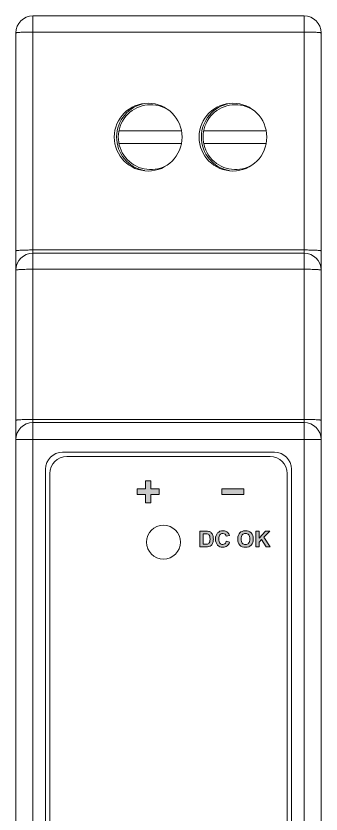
# Model space of a CAD drawing. Header units: inches. Extents: x 305.1 to 323.1, y 95.2 to 189.4.
# Drawn here: x 305.13 to 323.13, y 142.28 to 189.38 of the extents above; entities that cross this region are included whole.
import ezdxf

# ---------------------------------------------------------------- set-up
doc = ezdxf.new("R2010")
doc.units = ezdxf.units.IN
doc.header["$MEASUREMENT"] = 0
doc.layers.get('0').update_dxf_attribs({"lineweight": 13})
doc.layers.add('DIM', color=2, linetype='Continuous', lineweight=9)
doc.layers.add('Layer 1', color=7, linetype='Continuous')

# ---------------------------------------------------------------- blocks, each defined once
blk = doc.blocks.new('block 2')
at = {"layer": 'Layer 1'}
h = blk.add_hatch(color=254, dxfattribs=at)
h.dxf.hatch_style = 2
edge = h.paths.add_edge_path()
edge.add_spline(control_points=[(30.01, -38.088), (29.954, -38.105), (29.954, -38.105), (29.912, -38.118), (29.856, -38.125), (29.786, -38.125), (29.786, -38.125), (29.428, -38.125), (29.428, -38.125), (29.428, -38.125), (29.428, -37.183), (29.428, -37.183), (29.428, -37.183), (29.775, -37.183), (29.775, -37.183), (29.854, -37.183), (29.913, -37.189), (29.954, -37.201), (30.01, -37.217), (30.057, -37.246), (30.097, -37.288), (30.136, -37.329), (30.166, -37.38), (30.186, -37.44), (30.207, -37.501), (30.217, -37.574), (30.217, -37.663), (30.217, -37.74), (30.208, -37.807), (30.188, -37.864), (30.165, -37.932), (30.131, -37.988), (30.087, -38.03), (30.054, -38.062), (30.01, -38.088), (29.954, -38.105)], knot_values=[-1, -1, -1, -1, 0, 0, 0, 0, 1, 1, 1, 2, 2, 2, 3, 3, 3, 4, 4, 4, 5, 5, 5, 6, 6, 6, 7, 7, 7, 8, 8, 8, 9, 9, 9, 9.5, 10, 10, 10, 10], degree=3, periodic=0)
edge = h.paths.add_edge_path()
edge.add_spline(control_points=[(29.97, -37.418), (29.947, -37.396), (29.947, -37.396), (29.924, -37.374), (29.895, -37.359), (29.859, -37.351), (29.832, -37.346), (29.78, -37.342), (29.703, -37.342), (29.703, -37.342), (29.617, -37.342), (29.617, -37.342), (29.617, -37.342), (29.617, -37.966), (29.617, -37.966), (29.617, -37.966), (29.76, -37.966), (29.76, -37.966), (29.813, -37.966), (29.851, -37.964), (29.874, -37.957), (29.906, -37.949), (29.931, -37.936), (29.951, -37.918), (29.972, -37.9), (29.989, -37.869), (30.002, -37.827), (30.014, -37.785), (30.021, -37.727), (30.021, -37.655), (30.021, -37.582), (30.014, -37.526), (30.002, -37.487), (29.989, -37.448), (29.97, -37.418), (29.947, -37.396)], knot_values=[-1, -1, -1, -1, 0, 0, 0, 0, 1, 1, 1, 2, 2, 2, 3, 3, 3, 4, 4, 4, 5, 5, 5, 6, 6, 6, 7, 7, 7, 8, 8, 8, 9, 9, 9, 9.5, 10, 10, 10, 10], degree=3, periodic=0)
h = blk.add_hatch(color=254, dxfattribs=at)
h.dxf.hatch_style = 2
edge = h.paths.add_edge_path()
edge.add_spline(control_points=[(30.563, -37.852), (30.606, -37.903), (30.606, -37.903), (30.648, -37.953), (30.704, -37.979), (30.773, -37.979), (30.823, -37.979), (30.867, -37.963), (30.903, -37.931), (30.939, -37.898), (30.966, -37.848), (30.981, -37.779), (30.981, -37.779), (31.166, -37.837), (31.166, -37.837), (31.138, -37.94), (31.09, -38.017), (31.024, -38.066), (30.959, -38.116), (30.875, -38.141), (30.774, -38.141), (30.649, -38.141), (30.547, -38.098), (30.466, -38.013), (30.385, -37.928), (30.345, -37.811), (30.345, -37.662), (30.345, -37.505), (30.385, -37.384), (30.466, -37.297), (30.548, -37.21), (30.654, -37.167), (30.786, -37.167), (30.901, -37.167), (30.995, -37.201), (31.067, -37.269), (31.11, -37.309), (31.142, -37.367), (31.163, -37.443), (31.163, -37.443), (30.975, -37.487), (30.975, -37.487), (30.964, -37.439), (30.94, -37.4), (30.905, -37.372), (30.87, -37.343), (30.827, -37.33), (30.776, -37.33), (30.707, -37.33), (30.65, -37.354), (30.607, -37.405), (30.563, -37.455), (30.541, -37.536), (30.541, -37.649), (30.541, -37.767), (30.563, -37.852), (30.606, -37.903)], knot_values=[-1, -1, -1, -1, 0, 0, 0, 0, 1, 1, 1, 2, 2, 2, 3, 3, 3, 4, 4, 4, 5, 5, 5, 6, 6, 6, 7, 7, 7, 8, 8, 8, 9, 9, 9, 10, 10, 10, 11, 11, 11, 12, 12, 12, 13, 13, 13, 14, 14, 14, 15, 15, 15, 16, 16, 16, 16.5, 17, 17, 17, 17], degree=3, periodic=0)
h = blk.add_hatch(color=254, dxfattribs=at)
h.dxf.hatch_style = 2
edge = h.paths.add_edge_path()
edge.add_spline(control_points=[(32.529, -37.926), (32.446, -38.012), (32.446, -38.012), (32.364, -38.098), (32.253, -38.141), (32.114, -38.141), (31.974, -38.141), (31.863, -38.098), (31.78, -38.013), (31.698, -37.928), (31.656, -37.81), (31.656, -37.66), (31.656, -37.564), (31.67, -37.483), (31.699, -37.418), (31.72, -37.37), (31.75, -37.328), (31.787, -37.289), (31.824, -37.25), (31.864, -37.223), (31.909, -37.204), (31.967, -37.179), (32.035, -37.167), (32.112, -37.167), (32.25, -37.167), (32.362, -37.21), (32.445, -37.296), (32.528, -37.382), (32.57, -37.502), (32.57, -37.656), (32.57, -37.807), (32.529, -37.926), (32.446, -38.012)], knot_values=[-1, -1, -1, -1, 0, 0, 0, 0, 1, 1, 1, 2, 2, 2, 3, 3, 3, 4, 4, 4, 5, 5, 5, 6, 6, 6, 7, 7, 7, 8, 8, 8, 8.5, 9, 9, 9, 9], degree=3, periodic=0)
edge = h.paths.add_edge_path()
edge.add_spline(control_points=[(32.349, -37.463), (32.302, -37.409), (32.302, -37.409), (32.255, -37.356), (32.192, -37.33), (32.114, -37.33), (32.035, -37.33), (31.972, -37.356), (31.925, -37.41), (31.876, -37.464), (31.852, -37.545), (31.852, -37.654), (31.852, -37.76), (31.877, -37.841), (31.926, -37.896), (31.975, -37.951), (32.038, -37.979), (32.114, -37.979), (32.19, -37.979), (32.252, -37.951), (32.3, -37.897), (32.348, -37.842), (32.373, -37.76), (32.373, -37.651), (32.373, -37.543), (32.349, -37.463), (32.302, -37.409)], knot_values=[-1, -1, -1, -1, 0, 0, 0, 0, 1, 1, 1, 2, 2, 2, 3, 3, 3, 4, 4, 4, 5, 5, 5, 6, 6, 6, 6.5, 7, 7, 7, 7], degree=3, periodic=0)
h = blk.add_hatch(color=254, dxfattribs=at)
h.dxf.hatch_style = 2
h.paths.add_polyline_path([(32.72, -38.125), (32.72, -37.183), (32.911, -37.183), (32.911, -37.601), (33.295, -37.183), (33.551, -37.183), (33.197, -37.55), (33.571, -38.125), (33.324, -38.125), (33.065, -37.683), (32.911, -37.841), (32.911, -38.125)])
at = {"layer": 'Layer 1', "lineweight": 0}
blk.add_lwpolyline([(32.72, -38.125), (32.72, -37.183), (32.911, -37.183), (32.911, -37.601), (33.295, -37.183), (33.551, -37.183), (33.197, -37.55), (33.571, -38.125), (33.324, -38.125), (33.065, -37.683), (32.911, -37.841), (32.911, -38.125), (32.72, -38.125)], dxfattribs=at)
for points, knots in [([(29.428, -37.183), (29.428, -37.183), (29.775, -37.183), (29.775, -37.183), (29.854, -37.183), (29.913, -37.189), (29.954, -37.201), (30.01, -37.217), (30.057, -37.246), (30.097, -37.288), (30.136, -37.329), (30.166, -37.38), (30.186, -37.44), (30.207, -37.501), (30.217, -37.574), (30.217, -37.663), (30.217, -37.74), (30.208, -37.807), (30.188, -37.864), (30.165, -37.932), (30.131, -37.988), (30.087, -38.03), (30.054, -38.062), (30.01, -38.088), (29.954, -38.105), (29.912, -38.118), (29.856, -38.125), (29.786, -38.125), (29.786, -38.125), (29.428, -38.125), (29.428, -38.125), (29.428, -38.125), (29.428, -37.183), (29.428, -37.183)], [0, 0, 0, 0, 1, 1, 1, 2, 2, 2, 3, 3, 3, 4, 4, 4, 5, 5, 5, 6, 6, 6, 7, 7, 7, 8, 8, 8, 9, 9, 9, 10, 10, 10, 11, 11, 11, 11]), ([(30.981, -37.779), (30.981, -37.779), (31.166, -37.837), (31.166, -37.837), (31.138, -37.94), (31.09, -38.017), (31.024, -38.066), (30.959, -38.116), (30.875, -38.141), (30.774, -38.141), (30.649, -38.141), (30.547, -38.098), (30.466, -38.013), (30.385, -37.928), (30.345, -37.811), (30.345, -37.662), (30.345, -37.505), (30.385, -37.384), (30.466, -37.297), (30.548, -37.21), (30.654, -37.167), (30.786, -37.167), (30.901, -37.167), (30.995, -37.201), (31.067, -37.269), (31.11, -37.309), (31.142, -37.367), (31.163, -37.443), (31.163, -37.443), (30.975, -37.487), (30.975, -37.487), (30.964, -37.439), (30.94, -37.4), (30.905, -37.372), (30.87, -37.343), (30.827, -37.33), (30.776, -37.33), (30.707, -37.33), (30.65, -37.354), (30.607, -37.405), (30.563, -37.455), (30.541, -37.536), (30.541, -37.649), (30.541, -37.767), (30.563, -37.852), (30.606, -37.903), (30.648, -37.953), (30.704, -37.979), (30.773, -37.979), (30.823, -37.979), (30.867, -37.963), (30.903, -37.931), (30.939, -37.898), (30.966, -37.848), (30.981, -37.779)], [0, 0, 0, 0, 1, 1, 1, 2, 2, 2, 3, 3, 3, 4, 4, 4, 5, 5, 5, 6, 6, 6, 7, 7, 7, 8, 8, 8, 9, 9, 9, 10, 10, 10, 11, 11, 11, 12, 12, 12, 13, 13, 13, 14, 14, 14, 15, 15, 15, 16, 16, 16, 17, 17, 17, 18, 18, 18, 18]), ([(31.656, -37.66), (31.656, -37.564), (31.67, -37.483), (31.699, -37.418), (31.72, -37.37), (31.75, -37.328), (31.787, -37.289), (31.824, -37.25), (31.864, -37.223), (31.909, -37.204), (31.967, -37.179), (32.035, -37.167), (32.112, -37.167), (32.25, -37.167), (32.362, -37.21), (32.445, -37.296), (32.528, -37.382), (32.57, -37.502), (32.57, -37.656), (32.57, -37.807), (32.529, -37.926), (32.446, -38.012), (32.364, -38.098), (32.253, -38.141), (32.114, -38.141), (31.974, -38.141), (31.863, -38.098), (31.78, -38.013), (31.698, -37.928), (31.656, -37.81), (31.656, -37.66)], [0, 0, 0, 0, 1, 1, 1, 2, 2, 2, 3, 3, 3, 4, 4, 4, 5, 5, 5, 6, 6, 6, 7, 7, 7, 8, 8, 8, 9, 9, 9, 10, 10, 10, 10]), ([(29.617, -37.342), (29.617, -37.342), (29.617, -37.966), (29.617, -37.966), (29.617, -37.966), (29.76, -37.966), (29.76, -37.966), (29.813, -37.966), (29.851, -37.964), (29.874, -37.957), (29.906, -37.949), (29.931, -37.936), (29.951, -37.918), (29.972, -37.9), (29.989, -37.869), (30.002, -37.827), (30.014, -37.785), (30.021, -37.727), (30.021, -37.655), (30.021, -37.582), (30.014, -37.526), (30.002, -37.487), (29.989, -37.448), (29.97, -37.418), (29.947, -37.396), (29.924, -37.374), (29.895, -37.359), (29.859, -37.351), (29.832, -37.346), (29.78, -37.342), (29.703, -37.342), (29.703, -37.342), (29.617, -37.342), (29.617, -37.342)], [0, 0, 0, 0, 1, 1, 1, 2, 2, 2, 3, 3, 3, 4, 4, 4, 5, 5, 5, 6, 6, 6, 7, 7, 7, 8, 8, 8, 9, 9, 9, 10, 10, 10, 11, 11, 11, 11]), ([(31.852, -37.654), (31.852, -37.76), (31.877, -37.841), (31.926, -37.896), (31.975, -37.951), (32.038, -37.979), (32.114, -37.979), (32.19, -37.979), (32.252, -37.951), (32.3, -37.897), (32.348, -37.842), (32.373, -37.76), (32.373, -37.651), (32.373, -37.543), (32.349, -37.463), (32.302, -37.409), (32.255, -37.356), (32.192, -37.33), (32.114, -37.33), (32.035, -37.33), (31.972, -37.356), (31.925, -37.41), (31.876, -37.464), (31.852, -37.545), (31.852, -37.654)], [0, 0, 0, 0, 1, 1, 1, 2, 2, 2, 3, 3, 3, 4, 4, 4, 5, 5, 5, 6, 6, 6, 7, 7, 7, 8, 8, 8, 8])]:
    blk.add_open_spline(points, degree=3, knots=knots, dxfattribs=at)
blk = doc.blocks.new('block 3')
at = {"layer": 'Layer 1'}
h = blk.add_hatch(color=254, dxfattribs=at)
h.dxf.hatch_style = 2
h.paths.add_polyline_path([(26.208, -35.517), (26.208, -35.033), (25.721, -35.033), (25.721, -34.7), (26.208, -34.7), (26.208, -34.217), (26.532, -34.217), (26.532, -34.7), (27.021, -34.7), (27.021, -35.033), (26.532, -35.033), (26.532, -35.517)])
at = {"layer": 'Layer 1', "lineweight": 0}
blk.add_lwpolyline([(26.208, -35.517), (26.208, -35.033), (25.721, -35.033), (25.721, -34.7), (26.208, -34.7), (26.208, -34.217), (26.532, -34.217), (26.532, -34.7), (27.021, -34.7), (27.021, -35.033), (26.532, -35.033), (26.532, -35.517), (26.208, -35.517)], dxfattribs=at)
blk = doc.blocks.new('block 4')
at = {"layer": 'Layer 1'}
h = blk.add_hatch(color=254, dxfattribs=at)
h.dxf.hatch_style = 2
h.paths.add_polyline_path([(30.721, -35.032), (30.721, -34.702), (32.021, -34.702), (32.021, -35.032)])
at = {"layer": 'Layer 1', "lineweight": 0}
blk.add_lwpolyline([(30.721, -35.032), (30.721, -34.702), (32.021, -34.702), (32.021, -35.032), (30.721, -35.032)], dxfattribs=at)

msp = doc.modelspace()

# ---------------------------------------------------------------- linework, layer by layer
at = {"color": 7, "linetype": 'Continuous'}
for p, q in [((306.127, 98.383), (306.127, 189.383)), ((322.127, 189.383), (306.127, 189.383)), ((322.127, 189.383), (322.127, 98.383)), ((322.127, 188.435), (306.127, 188.435)), ((305.127, 99.383), (305.127, 188.383)), ((323.127, 99.383), (323.127, 188.383)), ((311.201, 182.608), (314.873, 182.608)), ((316.201, 182.608), (319.873, 182.608)), ((314.873, 181.858), (311.2, 181.858)), ((319.873, 181.858), (316.2, 181.858)), ((306.127, 175.573), (322.127, 175.573)), ((322.127, 175.383), (306.127, 175.383)), ((322.127, 174.435), (306.127, 174.435)), ((306.127, 165.573), (322.127, 165.573)), ((322.127, 165.383), (306.127, 165.383)), ((305.127, 164.383), (323.127, 164.383)), ((320.377, 163.633), (307.877, 163.633)), ((306.877, 162.633), (306.877, 125.133)), ((321.377, 125.133), (321.377, 162.633))]:
    msp.add_line(p, q, dxfattribs=at)
for centre in [(312.927, 182.233), (317.927, 182.233)]:
    msp.add_circle(centre, 2, dxfattribs=at)
for centre, radius, start, end in [((306.127, 188.383), 1, 90, 180), ((322.127, 188.383), 1, 0, 90), ((313.077, 182.232), 2.013, 99.8898, 259.3121), ((318.077, 182.232), 2.013, 99.8898, 259.3121), ((313.077, 182.232), 1.913, 61.1731, 297.8446), ((318.077, 182.232), 1.913, 61.1731, 297.8446), ((306.127, 174.383), 1, 90, 180), ((322.127, 174.383), 1, 0, 90), ((306.127, 164.383), 1, 90, 180), ((322.127, 164.383), 1, 0, 90), ((307.877, 162.633), 1, 90, 180), ((320.377, 162.633), 1, 0, 90)]:
    msp.add_arc(centre, radius, start, end, dxfattribs=at)
for points, knots in [([(305.127, 188.383), (305.127, 188.385), (305.134, 188.39), (305.148, 188.394), (305.173, 188.399), (305.222, 188.406), (305.306, 188.414), (305.428, 188.421), (305.578, 188.427), (305.749, 188.432), (305.934, 188.435), (306.062, 188.435), (306.127, 188.435)], [0, 0, 0, 0, 0.007007, 0.022208, 0.046431, 0.079692, 0.17209, 0.296134, 0.447037, 0.619127, 0.806027, 1, 1, 1, 1]), ([(322.127, 188.435), (322.191, 188.435), (322.319, 188.435), (322.504, 188.432), (322.675, 188.427), (322.825, 188.421), (322.947, 188.414), (323.031, 188.406), (323.08, 188.399), (323.105, 188.394), (323.119, 188.39), (323.127, 188.385), (323.127, 188.383)], [0, 0, 0, 0, 0.193983, 0.380898, 0.552981, 0.703877, 0.827918, 0.920311, 0.953571, 0.977793, 0.992993, 1, 1, 1, 1]), ([(306.127, 175.573), (306.062, 175.573), (305.934, 175.572), (305.749, 175.569), (305.578, 175.564), (305.428, 175.558), (305.306, 175.551), (305.222, 175.543), (305.173, 175.536), (305.148, 175.531), (305.134, 175.528), (305.127, 175.523), (305.127, 175.52)], [0, 0, 0, 0, 0.193983, 0.380898, 0.552981, 0.703877, 0.827918, 0.920311, 0.953571, 0.977793, 0.992993, 1, 1, 1, 1]), ([(322.127, 175.573), (322.191, 175.573), (322.319, 175.572), (322.504, 175.569), (322.675, 175.564), (322.825, 175.558), (322.947, 175.551), (323.031, 175.543), (323.08, 175.536), (323.105, 175.531), (323.119, 175.528), (323.127, 175.523), (323.127, 175.52)], [0, 0, 0, 0, 0.193983, 0.380898, 0.552981, 0.703877, 0.827918, 0.920311, 0.953571, 0.977793, 0.992993, 1, 1, 1, 1]), ([(305.127, 174.383), (305.127, 174.385), (305.134, 174.39), (305.148, 174.394), (305.173, 174.399), (305.222, 174.406), (305.306, 174.414), (305.428, 174.421), (305.578, 174.427), (305.749, 174.432), (305.934, 174.435), (306.062, 174.435), (306.127, 174.435)], [0, 0, 0, 0, 0.007007, 0.022208, 0.046431, 0.079692, 0.17209, 0.296134, 0.447037, 0.619127, 0.806027, 1, 1, 1, 1]), ([(322.127, 174.435), (322.191, 174.435), (322.319, 174.435), (322.504, 174.432), (322.675, 174.427), (322.825, 174.421), (322.947, 174.414), (323.031, 174.406), (323.08, 174.399), (323.105, 174.394), (323.119, 174.39), (323.127, 174.385), (323.127, 174.383)], [0, 0, 0, 0, 0.193983, 0.380898, 0.552981, 0.703877, 0.827918, 0.920311, 0.953571, 0.977793, 0.992993, 1, 1, 1, 1]), ([(306.127, 165.573), (306.062, 165.573), (305.934, 165.572), (305.749, 165.569), (305.578, 165.564), (305.428, 165.558), (305.306, 165.551), (305.222, 165.543), (305.173, 165.536), (305.148, 165.531), (305.134, 165.528), (305.127, 165.523), (305.127, 165.52)], [0, 0, 0, 0, 0.193983, 0.380898, 0.552981, 0.703877, 0.827918, 0.920311, 0.953571, 0.977793, 0.992993, 1, 1, 1, 1]), ([(322.127, 165.573), (322.191, 165.573), (322.319, 165.572), (322.504, 165.569), (322.675, 165.564), (322.825, 165.558), (322.947, 165.551), (323.031, 165.543), (323.08, 165.536), (323.105, 165.531), (323.119, 165.528), (323.127, 165.523), (323.127, 165.52)], [0, 0, 0, 0, 0.193983, 0.380898, 0.552981, 0.703877, 0.827918, 0.920311, 0.953571, 0.977793, 0.992993, 1, 1, 1, 1])]:
    msp.add_open_spline(points, degree=3, knots=knots, dxfattribs=at)
at = {"layer": 'DIM'}
msp.add_circle((313.827, 158.333), 1, dxfattribs=at)
at = {"layer": 'Layer 1', "lineweight": 0}
msp.add_open_spline([(321.127, 125.383), (321.127, 125.383), (320.127, 124.383), (320.127, 124.383), (320.127, 124.383), (308.126, 124.383), (308.126, 124.383), (307.574, 124.383), (307.127, 124.831), (307.127, 125.383), (307.127, 125.383), (307.127, 162.383), (307.127, 162.383), (307.127, 162.935), (307.574, 163.383), (308.126, 163.383), (308.126, 163.383), (320.127, 163.383), (320.127, 163.383), (320.679, 163.383), (321.127, 162.935), (321.127, 162.383), (321.127, 162.383), (321.127, 125.383), (321.127, 125.383)], degree=3, knots=[0, 0, 0, 0, 1, 1, 1, 2, 2, 2, 3, 3, 3, 4, 4, 4, 5, 5, 5, 6, 6, 6, 7, 7, 7, 8, 8, 8, 8], dxfattribs=at)

# ---------------------------------------------------------------- block references
at = {"layer": 'Layer 1'}
for name in ['block 3', 'block 4', 'block 2']:
    msp.add_blockref(name, (286.556, 196.168), dxfattribs=at)

doc.saveas('drawing.dxf')
